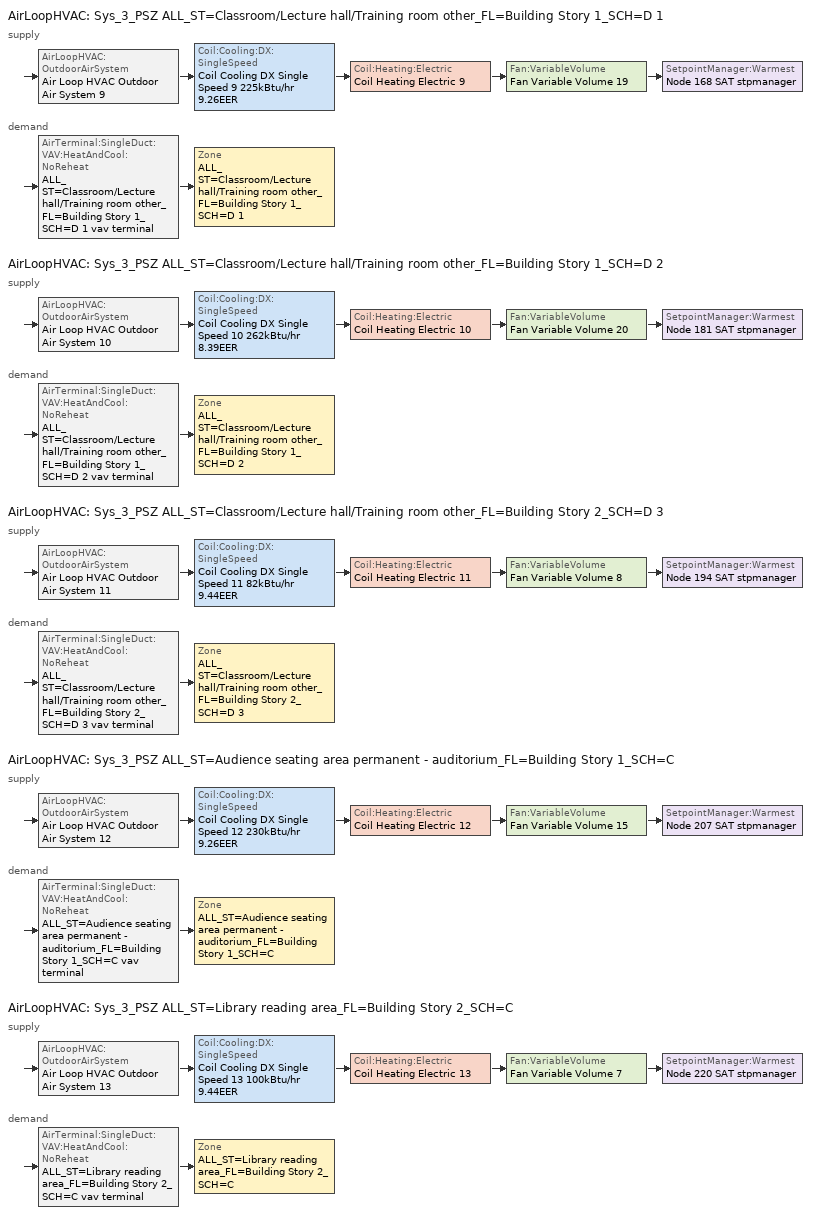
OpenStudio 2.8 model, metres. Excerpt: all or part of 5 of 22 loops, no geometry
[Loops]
AirLoopHVAC 'Sys_3_PSZ ALL_ST=Classroom/Lecture hall/Training room other_FL=Building Story 1_SCH=D 1'
 supply: AirLoopHVAC:OutdoorAirSystem 'Air Loop HVAC Outdoor Air System 9' > Coil:Cooling:DX:SingleSpeed 'Coil Cooling DX Single Speed 9 225kBtu/hr 9.26EER' > Coil:Heating:Electric 'Coil Heating Electric 9' > Fan:VariableVolume 'Fan Variable Volume 19' > SetpointManager:Warmest 'Node 168 SAT stpmanager'
 demand: AirTerminal:SingleDuct:VAV:HeatAndCool:NoReheat 'ALL_ST=Classroom/Lecture hall/Training room other_FL=Building Story 1_SCH=D 1 vav terminal' > Zone 'ALL_ST=Classroom/Lecture hall/Training room other_FL=Building Story 1_SCH=D 1'
AirLoopHVAC 'Sys_3_PSZ ALL_ST=Classroom/Lecture hall/Training room other_FL=Building Story 1_SCH=D 2'
 supply: AirLoopHVAC:OutdoorAirSystem 'Air Loop HVAC Outdoor Air System 10' > Coil:Cooling:DX:SingleSpeed 'Coil Cooling DX Single Speed 10 262kBtu/hr 8.39EER' > Coil:Heating:Electric 'Coil Heating Electric 10' > Fan:VariableVolume 'Fan Variable Volume 20' > SetpointManager:Warmest 'Node 181 SAT stpmanager'
 demand: AirTerminal:SingleDuct:VAV:HeatAndCool:NoReheat 'ALL_ST=Classroom/Lecture hall/Training room other_FL=Building Story 1_SCH=D 2 vav terminal' > Zone 'ALL_ST=Classroom/Lecture hall/Training room other_FL=Building Story 1_SCH=D 2'
AirLoopHVAC 'Sys_3_PSZ ALL_ST=Classroom/Lecture hall/Training room other_FL=Building Story 2_SCH=D 3'
 supply: AirLoopHVAC:OutdoorAirSystem 'Air Loop HVAC Outdoor Air System 11' > Coil:Cooling:DX:SingleSpeed 'Coil Cooling DX Single Speed 11 82kBtu/hr 9.44EER' > Coil:Heating:Electric 'Coil Heating Electric 11' > Fan:VariableVolume 'Fan Variable Volume 8' > SetpointManager:Warmest 'Node 194 SAT stpmanager'
 demand: AirTerminal:SingleDuct:VAV:HeatAndCool:NoReheat 'ALL_ST=Classroom/Lecture hall/Training room other_FL=Building Story 2_SCH=D 3 vav terminal' > Zone 'ALL_ST=Classroom/Lecture hall/Training room other_FL=Building Story 2_SCH=D 3'
AirLoopHVAC 'Sys_3_PSZ ALL_ST=Audience seating area permanent - auditorium_FL=Building Story 1_SCH=C'
 supply: AirLoopHVAC:OutdoorAirSystem 'Air Loop HVAC Outdoor Air System 12' > Coil:Cooling:DX:SingleSpeed 'Coil Cooling DX Single Speed 12 230kBtu/hr 9.26EER' > Coil:Heating:Electric 'Coil Heating Electric 12' > Fan:VariableVolume 'Fan Variable Volume 15' > SetpointManager:Warmest 'Node 207 SAT stpmanager'
 demand: AirTerminal:SingleDuct:VAV:HeatAndCool:NoReheat 'ALL_ST=Audience seating area permanent - auditorium_FL=Building Story 1_SCH=C vav terminal' > Zone 'ALL_ST=Audience seating area permanent - auditorium_FL=Building Story 1_SCH=C'
AirLoopHVAC 'Sys_3_PSZ ALL_ST=Library reading area_FL=Building Story 2_SCH=C'
 supply: AirLoopHVAC:OutdoorAirSystem 'Air Loop HVAC Outdoor Air System 13' > Coil:Cooling:DX:SingleSpeed 'Coil Cooling DX Single Speed 13 100kBtu/hr 9.44EER' > Coil:Heating:Electric 'Coil Heating Electric 13' > Fan:VariableVolume 'Fan Variable Volume 7' > SetpointManager:Warmest 'Node 220 SAT stpmanager'
 demand: AirTerminal:SingleDuct:VAV:HeatAndCool:NoReheat 'ALL_ST=Library reading area_FL=Building Story 2_SCH=C vav terminal' > Zone 'ALL_ST=Library reading area_FL=Building Story 2_SCH=C'
[Sizing:Zone] Zone Cooling Design Supply Air Temperature Input Method=SupplyAirTemperature; Zone Cooling Design Supply Air Temperature {C}=13; Zone Cooling Design Supply Air Temperature Difference {deltaC}=11.11; Zone Heating Design Supply Air Temperature Input Method=SupplyAirTemperature; Zone Heating Design Supply Air Temperature {C}=43; Zone Heating Design Supply Air Temperature Difference {deltaC}=11.11; Zone Cooling Design Supply Air Humidity Ratio {kg-H2O/kg-air}=0.0085; Zone Heating Design Supply Air Humidity Ratio {kg-H2O/kg-air}=0.008; Zone Heating Sizing Factor=1.3; Zone Cooling Sizing Factor=1.1; Cooling Design Air Flow Method=DesignDay; Heating Design Air Flow Method=DesignDay; Account for Dedicated Outdoor Air System=No; Dedicated Outdoor Air System Control Strategy=NeutralSupplyAir; Dedicated Outdoor Air Low Setpoint Temperature for Design {C}=autosize; Dedicated Outdoor Air High Setpoint Temperature for Design {C}=autosize
ALL_ST=Classroom/Lecture hall/Training room other_FL=Building Story 1_SCH=D 1; ALL_ST=Classroom/Lecture hall/Training room other_FL=Building Story 1_SCH=D 2; ALL_ST=Classroom/Lecture hall/Training room other_FL=Building Story 2_SCH=D 3; ALL_ST=Audience seating area permanent - auditorium_FL=Building Story 1_SCH=C; ALL_ST=Library reading area_FL=Building Story 2_SCH=C
[Zone equipment]
ALL_ST=Classroom/Lecture hall/Training room other_FL=Building Story 1_SCH=D 1: ALL_ST=Classroom/Lecture hall/Training room other_FL=Building Story 1_SCH=D 1 erv doas, Zone HVAC Baseboard Convective Water 15, ALL_ST=Classroom/Lecture hall/Training room other_FL=Building Story 1_SCH=D 1 vav terminal
ALL_ST=Classroom/Lecture hall/Training room other_FL=Building Story 1_SCH=D 2: ALL_ST=Classroom/Lecture hall/Training room other_FL=Building Story 1_SCH=D 2 erv doas, Zone HVAC Baseboard Convective Water 16, ALL_ST=Classroom/Lecture hall/Training room other_FL=Building Story 1_SCH=D 2 vav terminal
ALL_ST=Classroom/Lecture hall/Training room other_FL=Building Story 2_SCH=D 3: ALL_ST=Classroom/Lecture hall/Training room other_FL=Building Story 2_SCH=D 3 erv doas, Zone HVAC Baseboard Convective Water 17, ALL_ST=Classroom/Lecture hall/Training room other_FL=Building Story 2_SCH=D 3 vav terminal
ALL_ST=Audience seating area permanent - auditorium_FL=Building Story 1_SCH=C: ALL_ST=Audience seating area permanent - auditorium_FL=Building Story 1_SCH=C erv doas, Zone HVAC Baseboard Convective Water 18, ALL_ST=Audience seating area permanent - auditorium_FL=Building Story 1_SCH=C vav terminal
ALL_ST=Library reading area_FL=Building Story 2_SCH=C: ALL_ST=Library reading area_FL=Building Story 2_SCH=C erv doas, Zone HVAC Baseboard Convective Water 19, ALL_ST=Library reading area_FL=Building Story 2_SCH=C vav terminal
[AirLoopHVAC] Design Supply Air Flow Rate {m3/s}=AutoSize
Name | Availability Schedule
Sys_3_PSZ ALL_ST=Classroom/Lecture hall/Training room other_FL=Building Story 1_SCH=D 1 | Sys_3_PSZ ALL_ST=Classroom/Lecture hall/Training room other_FL=Building Story 1_SCH=D 1 Occ Sch
Sys_3_PSZ ALL_ST=Classroom/Lecture hall/Training room other_FL=Building Story 1_SCH=D 2 | Sys_3_PSZ ALL_ST=Classroom/Lecture hall/Training room other_FL=Building Story 1_SCH=D 2 Occ Sch
Sys_3_PSZ ALL_ST=Classroom/Lecture hall/Training room other_FL=Building Story 2_SCH=D 3 | Sys_3_PSZ ALL_ST=Classroom/Lecture hall/Training room other_FL=Building Story 2_SCH=D 3 Occ Sch
Sys_3_PSZ ALL_ST=Audience seating area permanent - auditorium_FL=Building Story 1_SCH=C | Sys_3_PSZ ALL_ST=Audience seating area permanent - auditorium_FL=Building Story 1_SCH=C Occ Sch
Sys_3_PSZ ALL_ST=Library reading area_FL=Building Story 2_SCH=C | Sys_3_PSZ ALL_ST=Library reading area_FL=Building Story 2_SCH=C Occ Sch
[Sizing:System] Type of Load to Size On=Sensible; Design Outdoor Air Flow Rate {m3/s}=Autosize; Central Heating Maximum System Air Flow Ratio=1; Preheat Design Temperature {C}=7; Preheat Design Humidity Ratio {kg-H2O/kg-Air}=0.008; Precool Design Temperature {C}=13; Precool Design Humidity Ratio {kg-H2O/kg-Air}=0.008; Central Cooling Design Supply Air Temperature {C}=13; Central Heating Design Supply Air Temperature {C}=43; Sizing Option=NonCoincident; 100% Outdoor Air in Cooling=No; 100% Outdoor Air in Heating=No; Central Cooling Design Supply Air Humidity Ratio {kg-H2O/kg-Air}=0.0085; Central Heating Design Supply Air Humidity Ratio {kg-H2O/kg-Air}=0.008; Cooling Design Air Flow Method=DesignDay; Cooling Design Air Flow Rate {m3/s}=0; Heating Design Air Flow Method=DesignDay; Heating Design Air Flow Rate {m3/s}=0; System Outdoor Air Method=ZoneSum; Zone Maximum Outdoor Air Fraction=1; Cooling Supply Air Flow Rate Per Floor Area {m3/s-m2}=0.00996765; Cooling Fraction of Autosized Cooling Supply Air Flow Rate=1; Cooling Supply Air Flow Rate Per Unit Cooling Capacity {m3/s-W}=3.94755e-05; Heating Supply Air Flow Rate Per Floor Area {m3/s-m2}=0.00996765; Heating Fraction of Autosized Heating Supply Air Flow Rate=1; Heating Fraction of Autosized Cooling Supply Air Flow Rate=1; Heating Supply Air Flow Rate Per Unit Heating Capacity {m3/s-W}=3.15882e-05; Cooling Design Capacity Method=CoolingDesignCapacity; Cooling Design Capacity {W}=autosize; Cooling Design Capacity Per Floor Area {W/m2}=234.7; Fraction of Autosized Cooling Design Capacity=1; Heating Design Capacity Method=HeatingDesignCapacity; Heating Design Capacity {W}=autosize; Heating Design Capacity Per Floor Area {W/m2}=157; Fraction of Autosized Heating Design Capacity=1; Central Cooling Capacity Control Method=OnOff
Sys_3_PSZ ALL_ST=Classroom/Lecture hall/Training room other_FL=Building Story 1_SCH=D 1; Sys_3_PSZ ALL_ST=Classroom/Lecture hall/Training room other_FL=Building Story 1_SCH=D 2; Sys_3_PSZ ALL_ST=Classroom/Lecture hall/Training room other_FL=Building Story 2_SCH=D 3; Sys_3_PSZ ALL_ST=Audience seating area permanent - auditorium_FL=Building Story 1_SCH=C; Sys_3_PSZ ALL_ST=Library reading area_FL=Building Story 2_SCH=C
[Coil:Heating:Electric] Availability Schedule=Always On Discrete
Coil Heating Electric 9; Coil Heating Electric 10; Coil Heating Electric 11; Coil Heating Electric 12; Coil Heating Electric 13
[Coil:Cooling:DX:SingleSpeed] Availability Schedule=Always On Discrete; Rated Total Cooling Capacity {W}=autosize; Rated Sensible Heat Ratio=autosize; Rated Air Flow Rate {m3/s}=autosize; Rated Evaporator Fan Power Per Volume Flow Rate {W/(m3/s)}=773.3; Total Cooling Capacity Function of Temperature Curve=DXCOOL-NECB2011-REF-CAPFT; Total Cooling Capacity Function of Flow Fraction Curve=DXCOOL-NECB2011-REF-CAPFFLOW; Energy Input Ratio Function of Temperature Curve=DXCOOL-NECB2011-REF-COOLEIRFT; Energy Input Ratio Function of Flow Fraction Curve=DXCOOL-NECB2011-REF-COOLEIRFFLOW; Part Load Fraction Correlation Curve=DXCOOL-NECB2011-REF-COOLPLFFPLR; Condenser Type=AirCooled; Evaporative Condenser Effectiveness=0; Evaporative Condenser Air Flow Rate {m3/s}=Autosize; Evaporative Condenser Pump Rated Power Consumption {W}=Autosize; Crankcase Heater Capacity {W}=0; Maximum Outdoor Dry-Bulb Temperature for Crankcase Heater Operation {C}=0; Basin Heater Capacity {W/K}=0; Basin Heater Setpoint Temperature {C}=10
Name | Rated COP {W/W}
Coil Cooling DX Single Speed 9 225kBtu/hr 9.26EER | 3.29323
Coil Cooling DX Single Speed 10 262kBtu/hr 8.39EER | 3.00812
Coil Cooling DX Single Speed 11 82kBtu/hr 9.44EER | 3.2511
Coil Cooling DX Single Speed 12 230kBtu/hr 9.26EER | 3.29659
Coil Cooling DX Single Speed 13 100kBtu/hr 9.44EER | 3.26446
[Controller:OutdoorAir] Minimum Outdoor Air Flow Rate {m3/s}=0; Maximum Outdoor Air Flow Rate {m3/s}=0; Economizer Control Type=DifferentialEnthalpy; Economizer Control Action Type=ModulateFlow; Lockout Type=NoLockout; Minimum Limit Type=FixedMinimum; High Humidity Control=No; Heat Recovery Bypass Control Type=BypassWhenOAFlowGreaterThanMinimum
Name | Minimum Outdoor Air Schedule | Controller Mechanical Ventilation
Controller Outdoor Air 9 | Sys_3_PSZ ALL_ST=Classroom/Lecture hall/Training room other_FL=Building Story 1_SCH=D 1 Occ Sch | Controller Mechanical Ventilation 9
Controller Outdoor Air 10 | Sys_3_PSZ ALL_ST=Classroom/Lecture hall/Training room other_FL=Building Story 1_SCH=D 2 Occ Sch | Controller Mechanical Ventilation 10
Controller Outdoor Air 11 | Sys_3_PSZ ALL_ST=Classroom/Lecture hall/Training room other_FL=Building Story 2_SCH=D 3 Occ Sch | Controller Mechanical Ventilation 11
Controller Outdoor Air 12 | Sys_3_PSZ ALL_ST=Audience seating area permanent - auditorium_FL=Building Story 1_SCH=C Occ Sch | Controller Mechanical Ventilation 12
Controller Outdoor Air 13 | Sys_3_PSZ ALL_ST=Library reading area_FL=Building Story 2_SCH=C Occ Sch | Controller Mechanical Ventilation 13
[Controller:MechanicalVentilation] Availability Schedule=Always On Discrete; System Outdoor Air Method=ZoneSum
Controller Mechanical Ventilation 9; Controller Mechanical Ventilation 10; Controller Mechanical Ventilation 11; Controller Mechanical Ventilation 12; Controller Mechanical Ventilation 13
[AirLoopHVAC:OutdoorAirSystem]
Name | Controller
Air Loop HVAC Outdoor Air System 9 | Controller Outdoor Air 9
Air Loop HVAC Outdoor Air System 10 | Controller Outdoor Air 10
Air Loop HVAC Outdoor Air System 11 | Controller Outdoor Air 11
Air Loop HVAC Outdoor Air System 12 | Controller Outdoor Air 12
Air Loop HVAC Outdoor Air System 13 | Controller Outdoor Air 13
[HeatExchanger:AirToAir:SensibleAndLatent] Availability Schedule=Always On Discrete; Nominal Supply Air Flow Rate {m3/s}=autosize; Sensible Effectiveness at 100% Heating Air Flow=0.76; Latent Effectiveness at 100% Heating Air Flow=0.75; Sensible Effectiveness at 75% Heating Air Flow=0.81; Latent Effectiveness at 75% Heating Air Flow=0.75; Sensible Effectiveness at 100% Cooling Air Flow=0.76; Latent Effectiveness at 100% Cooling Air Flow=0.75; Sensible Effectiveness at 75% Cooling Air Flow=0.81; Latent Effectiveness at 75% Cooling Air Flow=0.75; Supply Air Outlet Temperature Control=No; Heat Exchanger Type=Rotary; Frost Control Type=ExhaustAirRecirculation; Threshold Temperature {C}=-23.3; Initial Defrost Time Fraction=0.167; Rate of Defrost Time Fraction Increase {1/K}=0.012; Economizer Lockout=No
Name | Nominal Electric Power {W}
ALL_ST=Library reading area_FL=Building Story 2_SCH=C erv hx | 570.492
ALL_ST=Classroom/Lecture hall/Training room other_FL=Building Story 2_SCH=D 3 erv hx | 643.229
ALL_ST=Audience seating area permanent - auditorium_FL=Building Story 1_SCH=C erv hx | 2966.94
ALL_ST=Classroom/Lecture hall/Training room other_FL=Building Story 1_SCH=D 1 erv hx; ALL_ST=Classroom/Lecture hall/Training room other_FL=Building Story 1_SCH=D 2 erv hx | 2908.29
[Fan:VariableVolume] Availability Schedule=Always On Discrete; Fan Total Efficiency=0.7; Pressure Rise {Pa}=640; Maximum Flow Rate {m3/s}=Autosize; Fan Power Minimum Flow Rate Input Method=Fraction; Fan Power Minimum Flow Fraction=0.3; Fan Power Minimum Air Flow Rate {m3/s}=0; Motor Efficiency=0.9; Motor In Airstream Fraction=1; Fan Power Coefficient 1=0.0407599; Fan Power Coefficient 2=0.088045; Fan Power Coefficient 3=-0.0729261; Fan Power Coefficient 4=0.94374; Fan Power Coefficient 5=0
Fan Variable Volume 7; Fan Variable Volume 8; Fan Variable Volume 15; Fan Variable Volume 19; Fan Variable Volume 20
[SetpointManager:Warmest] Control Variable=Temperature; Minimum Setpoint Temperature {C}=12; Maximum Setpoint Temperature {C}=35; Strategy=MaximumTemperature
Node 220 SAT stpmanager; Node 194 SAT stpmanager; Node 207 SAT stpmanager; Node 168 SAT stpmanager; Node 181 SAT stpmanager
[AirTerminal:SingleDuct:VAV:HeatAndCool:NoReheat] Availability Schedule=Always On Discrete; Maximum Air Flow Rate {m3/s}=autosize; Zone Minimum Air Flow Fraction=0.05
ALL_ST=Library reading area_FL=Building Story 2_SCH=C vav terminal; ALL_ST=Classroom/Lecture hall/Training room other_FL=Building Story 2_SCH=D 3 vav terminal; ALL_ST=Audience seating area permanent - auditorium_FL=Building Story 1_SCH=C vav terminal; ALL_ST=Classroom/Lecture hall/Training room other_FL=Building Story 1_SCH=D 1 vav terminal; ALL_ST=Classroom/Lecture hall/Training room other_FL=Building Story 1_SCH=D 2 vav terminal
[ZoneHVAC:EnergyRecoveryVentilator:Controller] Temperature High Limit {C}=19; Temperature Low Limit {C}=13; Exhaust Air Temperature Limit=NoExhaustAirTemperatureLimit; Exhaust Air Enthalpy Limit=NoExhaustAirEnthalpyLimit; Time of Day Economizer Flow Control Schedule=Always Off Discrete; High Humidity Control Flag=No; High Humidity Outdoor Air Flow Ratio=1; Control High Indoor Humidity Based on Outdoor Humidity Ratio=Yes
Name | Electronic Enthalpy Limit Curve
ALL_ST=Library reading area_FL=Building Story 2_SCH=C erv contr | Curve Cubic 9
ALL_ST=Classroom/Lecture hall/Training room other_FL=Building Story 2_SCH=D 3 erv contr | Curve Cubic 10
ALL_ST=Audience seating area permanent - auditorium_FL=Building Story 1_SCH=C erv contr | Curve Cubic 23
ALL_ST=Classroom/Lecture hall/Training room other_FL=Building Story 1_SCH=D 1 erv contr | Curve Cubic 27
ALL_ST=Classroom/Lecture hall/Training room other_FL=Building Story 1_SCH=D 2 erv contr | Curve Cubic 28
[Fan:OnOff] Availability Schedule=Always On Discrete; Fan Total Efficiency=0.75; Pressure Rise {Pa}=200; Maximum Flow Rate {m3/s}=autosize; Motor Efficiency=0.9; Motor In Airstream Fraction=1
Name | Fan Power Ratio Function of Speed Ratio Curve | Fan Efficiency Ratio Function of Speed Ratio Curve
ALL_ST=Library reading area_FL=Building Story 2_SCH=C erv sup fan | Fan On Off Power Curve 14 | Fan On Off Efficiency Curve 14
ALL_ST=Library reading area_FL=Building Story 2_SCH=C erv exh fan | Fan On Off Power Curve 15 | Fan On Off Efficiency Curve 15
ALL_ST=Classroom/Lecture hall/Training room other_FL=Building Story 2_SCH=D 3 erv sup fan | Fan On Off Power Curve 16 | Fan On Off Efficiency Curve 16
ALL_ST=Classroom/Lecture hall/Training room other_FL=Building Story 2_SCH=D 3 erv exh fan | Fan On Off Power Curve 17 | Fan On Off Efficiency Curve 17
ALL_ST=Audience seating area permanent - auditorium_FL=Building Story 1_SCH=C erv sup fan | Fan On Off Power Curve 42 | Fan On Off Efficiency Curve 42
ALL_ST=Audience seating area permanent - auditorium_FL=Building Story 1_SCH=C erv exh fan | Fan On Off Power Curve 43 | Fan On Off Efficiency Curve 43
ALL_ST=Classroom/Lecture hall/Training room other_FL=Building Story 1_SCH=D 1 erv sup fan | Fan On Off Power Curve 50 | Fan On Off Efficiency Curve 50
ALL_ST=Classroom/Lecture hall/Training room other_FL=Building Story 1_SCH=D 1 erv exh fan | Fan On Off Power Curve 51 | Fan On Off Efficiency Curve 51
ALL_ST=Classroom/Lecture hall/Training room other_FL=Building Story 1_SCH=D 2 erv sup fan | Fan On Off Power Curve 52 | Fan On Off Efficiency Curve 52
ALL_ST=Classroom/Lecture hall/Training room other_FL=Building Story 1_SCH=D 2 erv exh fan | Fan On Off Power Curve 53 | Fan On Off Efficiency Curve 53
[ZoneHVAC:EnergyRecoveryVentilator] Supply Air Flow Rate {m3/s}=autosize; Exhaust Air Flow Rate {m3/s}=autosize; Ventilation Rate per Occupant {m3/s-person}=0
Name | Availability Schedule | Heat Exchanger | Supply Air Fan | Exhaust Air Fan | Controller | Ventilation Rate per Unit Floor Area {m3/s-m2}
ALL_ST=Library reading area_FL=Building Story 2_SCH=C erv doas | Sys_3_PSZ ALL_ST=Library reading area_FL=Building Story 2_SCH=C Occ Sch | ALL_ST=Library reading area_FL=Building Story 2_SCH=C erv hx | ALL_ST=Library reading area_FL=Building Story 2_SCH=C erv sup fan | ALL_ST=Library reading area_FL=Building Story 2_SCH=C erv exh fan | ALL_ST=Library reading area_FL=Building Story 2_SCH=C erv contr | 0.0008636
ALL_ST=Classroom/Lecture hall/Training room other_FL=Building Story 2_SCH=D 3 erv doas | Sys_3_PSZ ALL_ST=Classroom/Lecture hall/Training room other_FL=Building Story 2_SCH=D 3 Occ Sch | ALL_ST=Classroom/Lecture hall/Training room other_FL=Building Story 2_SCH=D 3 erv hx | ALL_ST=Classroom/Lecture hall/Training room other_FL=Building Story 2_SCH=D 3 erv sup fan | ALL_ST=Classroom/Lecture hall/Training room other_FL=Building Story 2_SCH=D 3 erv exh fan | ALL_ST=Classroom/Lecture hall/Training room other_FL=Building Story 2_SCH=D 3 erv contr | 0.00278384
ALL_ST=Audience seating area permanent - auditorium_FL=Building Story 1_SCH=C erv doas | Sys_3_PSZ ALL_ST=Audience seating area permanent - auditorium_FL=Building Story 1_SCH=C Occ Sch | ALL_ST=Audience seating area permanent - auditorium_FL=Building Story 1_SCH=C erv hx | ALL_ST=Audience seating area permanent - auditorium_FL=Building Story 1_SCH=C erv sup fan | ALL_ST=Audience seating area permanent - auditorium_FL=Building Story 1_SCH=C erv exh fan | ALL_ST=Audience seating area permanent - auditorium_FL=Building Story 1_SCH=C erv contr | 0.0041148
ALL_ST=Classroom/Lecture hall/Training room other_FL=Building Story 1_SCH=D 1 erv doas | Sys_3_PSZ ALL_ST=Classroom/Lecture hall/Training room other_FL=Building Story 1_SCH=D 1 Occ Sch | ALL_ST=Classroom/Lecture hall/Training room other_FL=Building Story 1_SCH=D 1 erv hx | ALL_ST=Classroom/Lecture hall/Training room other_FL=Building Story 1_SCH=D 1 erv sup fan | ALL_ST=Classroom/Lecture hall/Training room other_FL=Building Story 1_SCH=D 1 erv exh fan | ALL_ST=Classroom/Lecture hall/Training room other_FL=Building Story 1_SCH=D 1 erv contr | 0.00278384
ALL_ST=Classroom/Lecture hall/Training room other_FL=Building Story 1_SCH=D 2 erv doas | Sys_3_PSZ ALL_ST=Classroom/Lecture hall/Training room other_FL=Building Story 1_SCH=D 2 Occ Sch | ALL_ST=Classroom/Lecture hall/Training room other_FL=Building Story 1_SCH=D 2 erv hx | ALL_ST=Classroom/Lecture hall/Training room other_FL=Building Story 1_SCH=D 2 erv sup fan | ALL_ST=Classroom/Lecture hall/Training room other_FL=Building Story 1_SCH=D 2 erv exh fan | ALL_ST=Classroom/Lecture hall/Training room other_FL=Building Story 1_SCH=D 2 erv contr | 0.00278384
[Schedule:Ruleset]
Name | Default Day Schedule | Summer Design Day Schedule | Winter Design Day Schedule
Sys_3_PSZ ALL_ST=Audience seating area permanent - auditorium_FL=Building Story 1_SCH=C Occ Sch | Sys_3_PSZ ALL_ST=Audience seating area permanent - auditorium_FL=Building Story 1_SCH=C Occ Sch Default | Sys_3_PSZ ALL_ST=Audience seating area permanent - auditorium_FL=Building Story 1_SCH=C Occ Sch Summer Design Day | Sys_3_PSZ ALL_ST=Audience seating area permanent - auditorium_FL=Building Story 1_SCH=C Occ Sch Winter Design Day
Sys_3_PSZ ALL_ST=Classroom/Lecture hall/Training room other_FL=Building Story 1_SCH=D 1 Occ Sch | Sys_3_PSZ ALL_ST=Classroom/Lecture hall/Training room other_FL=Building Story 1_SCH=D 1 Occ Sch Default | Sys_3_PSZ ALL_ST=Classroom/Lecture hall/Training room other_FL=Building Story 1_SCH=D 1 Occ Sch Summer Design Day | Sys_3_PSZ ALL_ST=Classroom/Lecture hall/Training room other_FL=Building Story 1_SCH=D 1 Occ Sch Winter Design Day
Sys_3_PSZ ALL_ST=Classroom/Lecture hall/Training room other_FL=Building Story 1_SCH=D 2 Occ Sch | Sys_3_PSZ ALL_ST=Classroom/Lecture hall/Training room other_FL=Building Story 1_SCH=D 2 Occ Sch Default | Sys_3_PSZ ALL_ST=Classroom/Lecture hall/Training room other_FL=Building Story 1_SCH=D 2 Occ Sch Summer Design Day | Sys_3_PSZ ALL_ST=Classroom/Lecture hall/Training room other_FL=Building Story 1_SCH=D 2 Occ Sch Winter Design Day
Sys_3_PSZ ALL_ST=Classroom/Lecture hall/Training room other_FL=Building Story 2_SCH=D 3 Occ Sch | Sys_3_PSZ ALL_ST=Classroom/Lecture hall/Training room other_FL=Building Story 2_SCH=D 3 Occ Sch Default | Sys_3_PSZ ALL_ST=Classroom/Lecture hall/Training room other_FL=Building Story 2_SCH=D 3 Occ Sch Summer Design Day | Sys_3_PSZ ALL_ST=Classroom/Lecture hall/Training room other_FL=Building Story 2_SCH=D 3 Occ Sch Winter Design Day
Sys_3_PSZ ALL_ST=Library reading area_FL=Building Story 2_SCH=C Occ Sch | Sys_3_PSZ ALL_ST=Library reading area_FL=Building Story 2_SCH=C Occ Sch Default | Sys_3_PSZ ALL_ST=Library reading area_FL=Building Story 2_SCH=C Occ Sch Summer Design Day | Sys_3_PSZ ALL_ST=Library reading area_FL=Building Story 2_SCH=C Occ Sch Winter Design Day
[Schedule:Day]
Sys_3_PSZ ALL_ST=Audience seating area permanent - auditorium_FL=Building Story 1_SCH=C Occ Sch Default; Sys_3_PSZ ALL_ST=Audience seating area permanent - auditorium_FL=Building Story 1_SCH=C Occ Sch Winter Design Day; Sys_3_PSZ ALL_ST=Audience seating area permanent - auditorium_FL=Building Story 1_SCH=C Occ Sch Summer Design Day; Sys_3_PSZ ALL_ST=Classroom/Lecture hall/Training room other_FL=Building Story 1_SCH=D 1 Occ Sch Default; Sys_3_PSZ ALL_ST=Classroom/Lecture hall/Training room other_FL=Building Story 1_SCH=D 1 Occ Sch Winter Design Day; Sys_3_PSZ ALL_ST=Classroom/Lecture hall/Training room other_FL=Building Story 1_SCH=D 1 Occ Sch Summer Design Day; Sys_3_PSZ ALL_ST=Classroom/Lecture hall/Training room other_FL=Building Story 1_SCH=D 2 Occ Sch Default; Sys_3_PSZ ALL_ST=Classroom/Lecture hall/Training room other_FL=Building Story 1_SCH=D 2 Occ Sch Winter Design Day; Sys_3_PSZ ALL_ST=Classroom/Lecture hall/Training room other_FL=Building Story 1_SCH=D 2 Occ Sch Summer Design Day; Sys_3_PSZ ALL_ST=Classroom/Lecture hall/Training room other_FL=Building Story 2_SCH=D 3 Occ Sch Default; Sys_3_PSZ ALL_ST=Classroom/Lecture hall/Training room other_FL=Building Story 2_SCH=D 3 Occ Sch Winter Design Day; Sys_3_PSZ ALL_ST=Classroom/Lecture hall/Training room other_FL=Building Story 2_SCH=D 3 Occ Sch Summer Design Day; Sys_3_PSZ ALL_ST=Library reading area_FL=Building Story 2_SCH=C Occ Sch Default; Sys_3_PSZ ALL_ST=Library reading area_FL=Building Story 2_SCH=C Occ Sch Winter Design Day; Sys_3_PSZ ALL_ST=Library reading area_FL=Building Story 2_SCH=C Occ Sch Summer Design Day: 24, 0, 1
Sys_3_PSZ ALL_ST=Audience seating area permanent - auditorium_FL=Building Story 1_SCH=C Occ Sch Monday; Sys_3_PSZ ALL_ST=Audience seating area permanent - auditorium_FL=Building Story 1_SCH=C Occ Sch Tuesday; Sys_3_PSZ ALL_ST=Audience seating area permanent - auditorium_FL=Building Story 1_SCH=C Occ Sch Wednesday; Sys_3_PSZ ALL_ST=Audience seating area permanent - auditorium_FL=Building Story 1_SCH=C Occ Sch Thursday; Sys_3_PSZ ALL_ST=Audience seating area permanent - auditorium_FL=Building Story 1_SCH=C Occ Sch Friday; Sys_3_PSZ ALL_ST=Audience seating area permanent - auditorium_FL=Building Story 1_SCH=C Occ Sch Saturday; Sys_3_PSZ ALL_ST=Library reading area_FL=Building Story 2_SCH=C Occ Sch Monday; Sys_3_PSZ ALL_ST=Library reading area_FL=Building Story 2_SCH=C Occ Sch Tuesday; Sys_3_PSZ ALL_ST=Library reading area_FL=Building Story 2_SCH=C Occ Sch Wednesday; Sys_3_PSZ ALL_ST=Library reading area_FL=Building Story 2_SCH=C Occ Sch Thursday; Sys_3_PSZ ALL_ST=Library reading area_FL=Building Story 2_SCH=C Occ Sch Friday; Sys_3_PSZ ALL_ST=Library reading area_FL=Building Story 2_SCH=C Occ Sch Saturday: 9, 0, 0, 21, 0, 1, 24, 0, 0
Sys_3_PSZ ALL_ST=Audience seating area permanent - auditorium_FL=Building Story 1_SCH=C Occ Sch Sunday; Sys_3_PSZ ALL_ST=Library reading area_FL=Building Story 2_SCH=C Occ Sch Sunday: 9, 0, 0, 19, 0, 1, 24, 0, 0
Sys_3_PSZ ALL_ST=Classroom/Lecture hall/Training room other_FL=Building Story 1_SCH=D 1 Occ Sch Monday; Sys_3_PSZ ALL_ST=Classroom/Lecture hall/Training room other_FL=Building Story 1_SCH=D 1 Occ Sch Tuesday; Sys_3_PSZ ALL_ST=Classroom/Lecture hall/Training room other_FL=Building Story 1_SCH=D 1 Occ Sch Wednesday; Sys_3_PSZ ALL_ST=Classroom/Lecture hall/Training room other_FL=Building Story 1_SCH=D 1 Occ Sch Thursday; Sys_3_PSZ ALL_ST=Classroom/Lecture hall/Training room other_FL=Building Story 1_SCH=D 1 Occ Sch Friday; Sys_3_PSZ ALL_ST=Classroom/Lecture hall/Training room other_FL=Building Story 1_SCH=D 2 Occ Sch Monday; Sys_3_PSZ ALL_ST=Classroom/Lecture hall/Training room other_FL=Building Story 1_SCH=D 2 Occ Sch Tuesday; Sys_3_PSZ ALL_ST=Classroom/Lecture hall/Training room other_FL=Building Story 1_SCH=D 2 Occ Sch Wednesday; Sys_3_PSZ ALL_ST=Classroom/Lecture hall/Training room other_FL=Building Story 1_SCH=D 2 Occ Sch Thursday; Sys_3_PSZ ALL_ST=Classroom/Lecture hall/Training room other_FL=Building Story 1_SCH=D 2 Occ Sch Friday; Sys_3_PSZ ALL_ST=Classroom/Lecture hall/Training room other_FL=Building Story 2_SCH=D 3 Occ Sch Monday; Sys_3_PSZ ALL_ST=Classroom/Lecture hall/Training room other_FL=Building Story 2_SCH=D 3 Occ Sch Tuesday; Sys_3_PSZ ALL_ST=Classroom/Lecture hall/Training room other_FL=Building Story 2_SCH=D 3 Occ Sch Wednesday; Sys_3_PSZ ALL_ST=Classroom/Lecture hall/Training room other_FL=Building Story 2_SCH=D 3 Occ Sch Thursday; Sys_3_PSZ ALL_ST=Classroom/Lecture hall/Training room other_FL=Building Story 2_SCH=D 3 Occ Sch Friday: 9, 0, 0, 18, 0, 1, 19, 0, 0, 22, 0, 1, 24, 0, 0
Sys_3_PSZ ALL_ST=Classroom/Lecture hall/Training room other_FL=Building Story 1_SCH=D 1 Occ Sch Saturday; Sys_3_PSZ ALL_ST=Classroom/Lecture hall/Training room other_FL=Building Story 1_SCH=D 1 Occ Sch Sunday; Sys_3_PSZ ALL_ST=Classroom/Lecture hall/Training room other_FL=Building Story 1_SCH=D 2 Occ Sch Saturday; Sys_3_PSZ ALL_ST=Classroom/Lecture hall/Training room other_FL=Building Story 1_SCH=D 2 Occ Sch Sunday; Sys_3_PSZ ALL_ST=Classroom/Lecture hall/Training room other_FL=Building Story 2_SCH=D 3 Occ Sch Saturday; Sys_3_PSZ ALL_ST=Classroom/Lecture hall/Training room other_FL=Building Story 2_SCH=D 3 Occ Sch Sunday: 24, 0, 0
[Schedule:Rule] Date Specification Type=DateRange; Start Month=1; Start Day=1; End Month=12
Name | Schedule Ruleset | Rule Order | Day Schedule | Apply Monday | End Day | Apply Tuesday | Apply Wednesday | Apply Thursday | Apply Friday | Apply Saturday | Apply Sunday
Sys_3_PSZ ALL_ST=Audience seating area permanent - auditorium_FL=Building Story 1_SCH=C Occ Sch Monday Rule | Sys_3_PSZ ALL_ST=Audience seating area permanent - auditorium_FL=Building Story 1_SCH=C Occ Sch | 6 | Sys_3_PSZ ALL_ST=Audience seating area permanent - auditorium_FL=Building Story 1_SCH=C Occ Sch Monday | Yes | 25
Sys_3_PSZ ALL_ST=Audience seating area permanent - auditorium_FL=Building Story 1_SCH=C Occ Sch Tuesday Rule | Sys_3_PSZ ALL_ST=Audience seating area permanent - auditorium_FL=Building Story 1_SCH=C Occ Sch | 5 | Sys_3_PSZ ALL_ST=Audience seating area permanent - auditorium_FL=Building Story 1_SCH=C Occ Sch Tuesday |  | 26 | Yes
Sys_3_PSZ ALL_ST=Audience seating area permanent - auditorium_FL=Building Story 1_SCH=C Occ Sch Wednesday Rule | Sys_3_PSZ ALL_ST=Audience seating area permanent - auditorium_FL=Building Story 1_SCH=C Occ Sch | 4 | Sys_3_PSZ ALL_ST=Audience seating area permanent - auditorium_FL=Building Story 1_SCH=C Occ Sch Wednesday |  | 27 |  | Yes
Sys_3_PSZ ALL_ST=Audience seating area permanent - auditorium_FL=Building Story 1_SCH=C Occ Sch Thursday Rule | Sys_3_PSZ ALL_ST=Audience seating area permanent - auditorium_FL=Building Story 1_SCH=C Occ Sch | 3 | Sys_3_PSZ ALL_ST=Audience seating area permanent - auditorium_FL=Building Story 1_SCH=C Occ Sch Thursday |  | 28 |  |  | Yes
Sys_3_PSZ ALL_ST=Audience seating area permanent - auditorium_FL=Building Story 1_SCH=C Occ Sch Friday Rule | Sys_3_PSZ ALL_ST=Audience seating area permanent - auditorium_FL=Building Story 1_SCH=C Occ Sch | 2 | Sys_3_PSZ ALL_ST=Audience seating area permanent - auditorium_FL=Building Story 1_SCH=C Occ Sch Friday |  | 29 |  |  |  | Yes
Sys_3_PSZ ALL_ST=Audience seating area permanent - auditorium_FL=Building Story 1_SCH=C Occ Sch Saturday Rule | Sys_3_PSZ ALL_ST=Audience seating area permanent - auditorium_FL=Building Story 1_SCH=C Occ Sch | 1 | Sys_3_PSZ ALL_ST=Audience seating area permanent - auditorium_FL=Building Story 1_SCH=C Occ Sch Saturday |  | 30 |  |  |  |  | Yes
Sys_3_PSZ ALL_ST=Audience seating area permanent - auditorium_FL=Building Story 1_SCH=C Occ Sch Sunday Rule | Sys_3_PSZ ALL_ST=Audience seating area permanent - auditorium_FL=Building Story 1_SCH=C Occ Sch | 0 | Sys_3_PSZ ALL_ST=Audience seating area permanent - auditorium_FL=Building Story 1_SCH=C Occ Sch Sunday |  | 31 |  |  |  |  |  | Yes
Sys_3_PSZ ALL_ST=Classroom/Lecture hall/Training room other_FL=Building Story 1_SCH=D 1 Occ Sch Monday Rule | Sys_3_PSZ ALL_ST=Classroom/Lecture hall/Training room other_FL=Building Story 1_SCH=D 1 Occ Sch | 6 | Sys_3_PSZ ALL_ST=Classroom/Lecture hall/Training room other_FL=Building Story 1_SCH=D 1 Occ Sch Monday | Yes | 25
Sys_3_PSZ ALL_ST=Classroom/Lecture hall/Training room other_FL=Building Story 1_SCH=D 1 Occ Sch Tuesday Rule | Sys_3_PSZ ALL_ST=Classroom/Lecture hall/Training room other_FL=Building Story 1_SCH=D 1 Occ Sch | 5 | Sys_3_PSZ ALL_ST=Classroom/Lecture hall/Training room other_FL=Building Story 1_SCH=D 1 Occ Sch Tuesday |  | 26 | Yes
Sys_3_PSZ ALL_ST=Classroom/Lecture hall/Training room other_FL=Building Story 1_SCH=D 1 Occ Sch Wednesday Rule | Sys_3_PSZ ALL_ST=Classroom/Lecture hall/Training room other_FL=Building Story 1_SCH=D 1 Occ Sch | 4 | Sys_3_PSZ ALL_ST=Classroom/Lecture hall/Training room other_FL=Building Story 1_SCH=D 1 Occ Sch Wednesday |  | 27 |  | Yes
Sys_3_PSZ ALL_ST=Classroom/Lecture hall/Training room other_FL=Building Story 1_SCH=D 1 Occ Sch Thursday Rule | Sys_3_PSZ ALL_ST=Classroom/Lecture hall/Training room other_FL=Building Story 1_SCH=D 1 Occ Sch | 3 | Sys_3_PSZ ALL_ST=Classroom/Lecture hall/Training room other_FL=Building Story 1_SCH=D 1 Occ Sch Thursday |  | 28 |  |  | Yes
Sys_3_PSZ ALL_ST=Classroom/Lecture hall/Training room other_FL=Building Story 1_SCH=D 1 Occ Sch Friday Rule | Sys_3_PSZ ALL_ST=Classroom/Lecture hall/Training room other_FL=Building Story 1_SCH=D 1 Occ Sch | 2 | Sys_3_PSZ ALL_ST=Classroom/Lecture hall/Training room other_FL=Building Story 1_SCH=D 1 Occ Sch Friday |  | 29 |  |  |  | Yes
Sys_3_PSZ ALL_ST=Classroom/Lecture hall/Training room other_FL=Building Story 1_SCH=D 1 Occ Sch Saturday Rule | Sys_3_PSZ ALL_ST=Classroom/Lecture hall/Training room other_FL=Building Story 1_SCH=D 1 Occ Sch | 1 | Sys_3_PSZ ALL_ST=Classroom/Lecture hall/Training room other_FL=Building Story 1_SCH=D 1 Occ Sch Saturday |  | 30 |  |  |  |  | Yes
Sys_3_PSZ ALL_ST=Classroom/Lecture hall/Training room other_FL=Building Story 1_SCH=D 1 Occ Sch Sunday Rule | Sys_3_PSZ ALL_ST=Classroom/Lecture hall/Training room other_FL=Building Story 1_SCH=D 1 Occ Sch | 0 | Sys_3_PSZ ALL_ST=Classroom/Lecture hall/Training room other_FL=Building Story 1_SCH=D 1 Occ Sch Sunday |  | 31 |  |  |  |  |  | Yes
Sys_3_PSZ ALL_ST=Classroom/Lecture hall/Training room other_FL=Building Story 1_SCH=D 2 Occ Sch Monday Rule | Sys_3_PSZ ALL_ST=Classroom/Lecture hall/Training room other_FL=Building Story 1_SCH=D 2 Occ Sch | 6 | Sys_3_PSZ ALL_ST=Classroom/Lecture hall/Training room other_FL=Building Story 1_SCH=D 2 Occ Sch Monday | Yes | 25
Sys_3_PSZ ALL_ST=Classroom/Lecture hall/Training room other_FL=Building Story 1_SCH=D 2 Occ Sch Tuesday Rule | Sys_3_PSZ ALL_ST=Classroom/Lecture hall/Training room other_FL=Building Story 1_SCH=D 2 Occ Sch | 5 | Sys_3_PSZ ALL_ST=Classroom/Lecture hall/Training room other_FL=Building Story 1_SCH=D 2 Occ Sch Tuesday |  | 26 | Yes
Sys_3_PSZ ALL_ST=Classroom/Lecture hall/Training room other_FL=Building Story 1_SCH=D 2 Occ Sch Wednesday Rule | Sys_3_PSZ ALL_ST=Classroom/Lecture hall/Training room other_FL=Building Story 1_SCH=D 2 Occ Sch | 4 | Sys_3_PSZ ALL_ST=Classroom/Lecture hall/Training room other_FL=Building Story 1_SCH=D 2 Occ Sch Wednesday |  | 27 |  | Yes
Sys_3_PSZ ALL_ST=Classroom/Lecture hall/Training room other_FL=Building Story 1_SCH=D 2 Occ Sch Thursday Rule | Sys_3_PSZ ALL_ST=Classroom/Lecture hall/Training room other_FL=Building Story 1_SCH=D 2 Occ Sch | 3 | Sys_3_PSZ ALL_ST=Classroom/Lecture hall/Training room other_FL=Building Story 1_SCH=D 2 Occ Sch Thursday |  | 28 |  |  | Yes
Sys_3_PSZ ALL_ST=Classroom/Lecture hall/Training room other_FL=Building Story 1_SCH=D 2 Occ Sch Friday Rule | Sys_3_PSZ ALL_ST=Classroom/Lecture hall/Training room other_FL=Building Story 1_SCH=D 2 Occ Sch | 2 | Sys_3_PSZ ALL_ST=Classroom/Lecture hall/Training room other_FL=Building Story 1_SCH=D 2 Occ Sch Friday |  | 29 |  |  |  | Yes
Sys_3_PSZ ALL_ST=Classroom/Lecture hall/Training room other_FL=Building Story 1_SCH=D 2 Occ Sch Saturday Rule | Sys_3_PSZ ALL_ST=Classroom/Lecture hall/Training room other_FL=Building Story 1_SCH=D 2 Occ Sch | 1 | Sys_3_PSZ ALL_ST=Classroom/Lecture hall/Training room other_FL=Building Story 1_SCH=D 2 Occ Sch Saturday |  | 30 |  |  |  |  | Yes
Sys_3_PSZ ALL_ST=Classroom/Lecture hall/Training room other_FL=Building Story 1_SCH=D 2 Occ Sch Sunday Rule | Sys_3_PSZ ALL_ST=Classroom/Lecture hall/Training room other_FL=Building Story 1_SCH=D 2 Occ Sch | 0 | Sys_3_PSZ ALL_ST=Classroom/Lecture hall/Training room other_FL=Building Story 1_SCH=D 2 Occ Sch Sunday |  | 31 |  |  |  |  |  | Yes
Sys_3_PSZ ALL_ST=Classroom/Lecture hall/Training room other_FL=Building Story 2_SCH=D 3 Occ Sch Monday Rule | Sys_3_PSZ ALL_ST=Classroom/Lecture hall/Training room other_FL=Building Story 2_SCH=D 3 Occ Sch | 6 | Sys_3_PSZ ALL_ST=Classroom/Lecture hall/Training room other_FL=Building Story 2_SCH=D 3 Occ Sch Monday | Yes | 25
Sys_3_PSZ ALL_ST=Classroom/Lecture hall/Training room other_FL=Building Story 2_SCH=D 3 Occ Sch Tuesday Rule | Sys_3_PSZ ALL_ST=Classroom/Lecture hall/Training room other_FL=Building Story 2_SCH=D 3 Occ Sch | 5 | Sys_3_PSZ ALL_ST=Classroom/Lecture hall/Training room other_FL=Building Story 2_SCH=D 3 Occ Sch Tuesday |  | 26 | Yes
Sys_3_PSZ ALL_ST=Classroom/Lecture hall/Training room other_FL=Building Story 2_SCH=D 3 Occ Sch Wednesday Rule | Sys_3_PSZ ALL_ST=Classroom/Lecture hall/Training room other_FL=Building Story 2_SCH=D 3 Occ Sch | 4 | Sys_3_PSZ ALL_ST=Classroom/Lecture hall/Training room other_FL=Building Story 2_SCH=D 3 Occ Sch Wednesday |  | 27 |  | Yes
Sys_3_PSZ ALL_ST=Classroom/Lecture hall/Training room other_FL=Building Story 2_SCH=D 3 Occ Sch Thursday Rule | Sys_3_PSZ ALL_ST=Classroom/Lecture hall/Training room other_FL=Building Story 2_SCH=D 3 Occ Sch | 3 | Sys_3_PSZ ALL_ST=Classroom/Lecture hall/Training room other_FL=Building Story 2_SCH=D 3 Occ Sch Thursday |  | 28 |  |  | Yes
Sys_3_PSZ ALL_ST=Classroom/Lecture hall/Training room other_FL=Building Story 2_SCH=D 3 Occ Sch Friday Rule | Sys_3_PSZ ALL_ST=Classroom/Lecture hall/Training room other_FL=Building Story 2_SCH=D 3 Occ Sch | 2 | Sys_3_PSZ ALL_ST=Classroom/Lecture hall/Training room other_FL=Building Story 2_SCH=D 3 Occ Sch Friday |  | 29 |  |  |  | Yes
Sys_3_PSZ ALL_ST=Classroom/Lecture hall/Training room other_FL=Building Story 2_SCH=D 3 Occ Sch Saturday Rule | Sys_3_PSZ ALL_ST=Classroom/Lecture hall/Training room other_FL=Building Story 2_SCH=D 3 Occ Sch | 1 | Sys_3_PSZ ALL_ST=Classroom/Lecture hall/Training room other_FL=Building Story 2_SCH=D 3 Occ Sch Saturday |  | 30 |  |  |  |  | Yes
Sys_3_PSZ ALL_ST=Classroom/Lecture hall/Training room other_FL=Building Story 2_SCH=D 3 Occ Sch Sunday Rule | Sys_3_PSZ ALL_ST=Classroom/Lecture hall/Training room other_FL=Building Story 2_SCH=D 3 Occ Sch | 0 | Sys_3_PSZ ALL_ST=Classroom/Lecture hall/Training room other_FL=Building Story 2_SCH=D 3 Occ Sch Sunday |  | 31 |  |  |  |  |  | Yes
Sys_3_PSZ ALL_ST=Library reading area_FL=Building Story 2_SCH=C Occ Sch Monday Rule | Sys_3_PSZ ALL_ST=Library reading area_FL=Building Story 2_SCH=C Occ Sch | 6 | Sys_3_PSZ ALL_ST=Library reading area_FL=Building Story 2_SCH=C Occ Sch Monday | Yes | 25
Sys_3_PSZ ALL_ST=Library reading area_FL=Building Story 2_SCH=C Occ Sch Tuesday Rule | Sys_3_PSZ ALL_ST=Library reading area_FL=Building Story 2_SCH=C Occ Sch | 5 | Sys_3_PSZ ALL_ST=Library reading area_FL=Building Story 2_SCH=C Occ Sch Tuesday |  | 26 | Yes
Sys_3_PSZ ALL_ST=Library reading area_FL=Building Story 2_SCH=C Occ Sch Wednesday Rule | Sys_3_PSZ ALL_ST=Library reading area_FL=Building Story 2_SCH=C Occ Sch | 4 | Sys_3_PSZ ALL_ST=Library reading area_FL=Building Story 2_SCH=C Occ Sch Wednesday |  | 27 |  | Yes
Sys_3_PSZ ALL_ST=Library reading area_FL=Building Story 2_SCH=C Occ Sch Thursday Rule | Sys_3_PSZ ALL_ST=Library reading area_FL=Building Story 2_SCH=C Occ Sch | 3 | Sys_3_PSZ ALL_ST=Library reading area_FL=Building Story 2_SCH=C Occ Sch Thursday |  | 28 |  |  | Yes
Sys_3_PSZ ALL_ST=Library reading area_FL=Building Story 2_SCH=C Occ Sch Friday Rule | Sys_3_PSZ ALL_ST=Library reading area_FL=Building Story 2_SCH=C Occ Sch | 2 | Sys_3_PSZ ALL_ST=Library reading area_FL=Building Story 2_SCH=C Occ Sch Friday |  | 29 |  |  |  | Yes
Sys_3_PSZ ALL_ST=Library reading area_FL=Building Story 2_SCH=C Occ Sch Saturday Rule | Sys_3_PSZ ALL_ST=Library reading area_FL=Building Story 2_SCH=C Occ Sch | 1 | Sys_3_PSZ ALL_ST=Library reading area_FL=Building Story 2_SCH=C Occ Sch Saturday |  | 30 |  |  |  |  | Yes
Sys_3_PSZ ALL_ST=Library reading area_FL=Building Story 2_SCH=C Occ Sch Sunday Rule | Sys_3_PSZ ALL_ST=Library reading area_FL=Building Story 2_SCH=C Occ Sch | 0 | Sys_3_PSZ ALL_ST=Library reading area_FL=Building Story 2_SCH=C Occ Sch Sunday |  | 31 |  |  |  |  |  | Yes
[Schedule:Constant]
Name | Value
Always On Discrete | 1
Always Off Discrete | 0
[Curve:Biquadratic] Minimum Value of x=13; Maximum Value of x=24; Minimum Value of y=24; Maximum Value of y=46
Name | Coefficient1 Constant | Coefficient2 x | Coefficient3 x**2 | Coefficient4 y | Coefficient5 y**2 | Coefficient6 x*y
DXCOOL-NECB2011-REF-CAPFT | 0.867905 | 0.0142459 | 0.00055436 | -0.0075575 | 3.3e-05 | -0.0001918
DXCOOL-NECB2011-REF-COOLEIRFT | 0.116936 | 0.0284933 | -0.0004112 | 0.0214108 | 0.00016103 | -0.0006791
[Curve:Quadratic] Coefficient1 Constant=1; Coefficient2 x=0; Coefficient3 x**2=0; Minimum Value of x=0; Maximum Value of x=1
DXCOOL-NECB2011-REF-CAPFFLOW; DXCOOL-NECB2011-REF-COOLEIRFFLOW
[Curve:Cubic]
Name | Coefficient1 Constant | Coefficient2 x | Coefficient3 x**2 | Coefficient4 x**3 | Minimum Value of x | Maximum Value of x
DXCOOL-NECB2011-REF-COOLPLFFPLR | 0.0277 | 4.9151 | -8.184 | 4.2702 | 0.7 | 1
Fan On Off Efficiency Curve 14; Fan On Off Efficiency Curve 15; Fan On Off Efficiency Curve 16; Fan On Off Efficiency Curve 17; Fan On Off Efficiency Curve 42; Fan On Off Efficiency Curve 43; Fan On Off Efficiency Curve 50; Fan On Off Efficiency Curve 51; Fan On Off Efficiency Curve 52; Fan On Off Efficiency Curve 53 | 1 | 0 | 0 | 0 | 0 | 1
Curve Cubic 9; Curve Cubic 10; Curve Cubic 23; Curve Cubic 27; Curve Cubic 28 | 0.013427 | -0.00047892 | 5.3352e-05 | -1.8103e-06 | 16.6 | 29.13
[Curve:Exponent] Coefficient1 Constant=1; Coefficient2 Constant=0; Coefficient3 Constant=0; Minimum Value of x=0; Maximum Value of x=1
Fan On Off Power Curve 14; Fan On Off Power Curve 15; Fan On Off Power Curve 16; Fan On Off Power Curve 17; Fan On Off Power Curve 42; Fan On Off Power Curve 43; Fan On Off Power Curve 50; Fan On Off Power Curve 51; Fan On Off Power Curve 52; Fan On Off Power Curve 53
